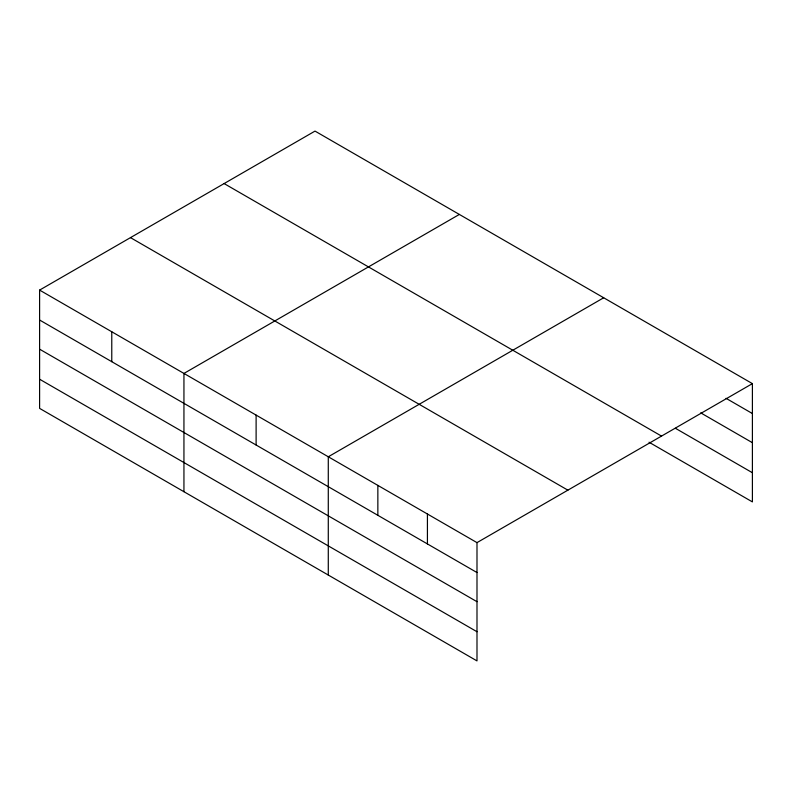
<?xml version="1.0" encoding="UTF-8"?>
<svg xmlns="http://www.w3.org/2000/svg" width="792" height="792" viewBox="0 0 792 792"><rect width="100%" height="100%" fill="white"/><g stroke="black" fill="none" stroke-linecap="round" stroke-linejoin="round"><path stroke-width="1.19" d="M476.992 601.702L476.992 542.629L39.6 290.1L39.6 408.375L476.992 660.904L476.992 601.702L39.6 349.173M649.034 442.223L752.4 501.9L752.4 383.625L315.008 131.096L39.6 290.1M459.35 214.434L183.942 373.438L183.942 491.703M603.682 297.772L328.284 456.776L328.284 575.042M476.992 542.629L752.4 383.625M726.036 398.317L752.4 413.543M700.722 412.86L752.4 442.698M675.408 428.284L752.4 472.735M224.126 183.576L661.518 436.095M130.482 237.63L567.874 490.159M39.6 320.017L476.992 572.547M39.6 379.219L476.992 631.739M427.423 514.008L427.423 543.926M377.853 485.387L377.853 515.305M256.113 415.107L256.113 445.015M111.771 331.769L111.771 361.687"/></g></svg>
